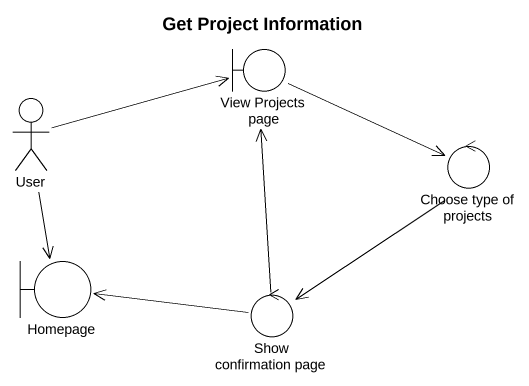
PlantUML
@startuml
title Get Project Information
boundary "View Projects page" as View_Projects_page
actor User
control "Choose type of projects" as Choose_type_of_projects
boundary Homepage
control "Show confirmation page" as Show_confirmation_page
View_Projects_page -right-> Choose_type_of_projects
User -right-> View_Projects_page
User --> Homepage
Choose_type_of_projects --> Show_confirmation_page
Show_confirmation_page -up-> View_Projects_page
Show_confirmation_page -left-> Homepage
@enduml
